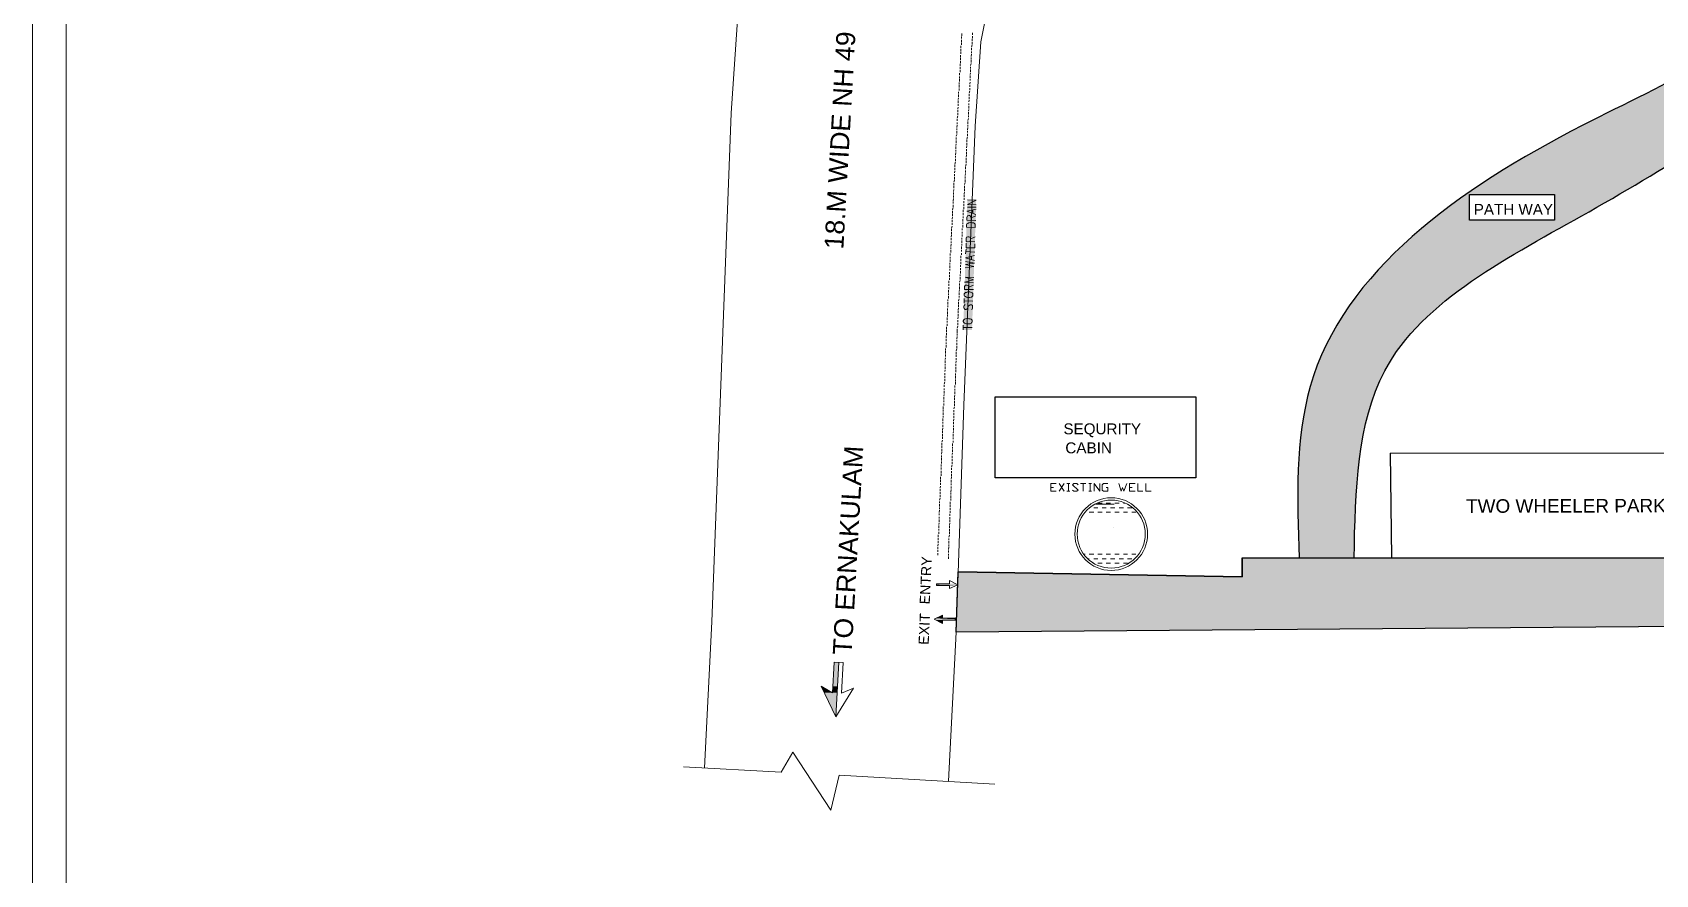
# Model space of a CAD drawing. Header units: inches. Extents: x 1969 to 240164, y 1364 to 46451.
# Drawn here: x 1969 to 13917, y 14820 to 21015 of the extents above; entities that cross this region are included whole.
import ezdxf

# ---------------------------------------------------------------- set-up
doc = ezdxf.new("R2010")
doc.units = ezdxf.units.IN
doc.header["$MEASUREMENT"] = 0
for name, color, linetype in [('PDF_0', 7, 'Continuous'), ('PDF_A-TEXT-NOTE-100', 7, 'Continuous'), ('PDF_BH_MEP(P- Dr txt)', 7, 'Continuous'), ('PDF_BH_Waste', 7, 'Continuous'), ('PDF_BOUNDARY', 7, 'Continuous'), ('PDF_cars', 7, 'Continuous'), ('PDF_ESElevation', 7, 'Continuous'), ('PDF_ESGridAnnotations', 7, 'Continuous'), ('PDF_INTERNAL ROAD', 7, 'Continuous'), ('PDF_Lines', 7, 'Continuous'), ('PDF_TEXT', 7, 'Continuous'), ('PDF_TEXT2', 7, 'Continuous'), ('PDF_TXT', 7, 'Continuous'), ('PDF_Wall', 7, 'Continuous')]:
    doc.layers.add(name, color=color, linetype=linetype)
doc.styles.add('PDF ArialMT', font='arial.ttf')
doc.styles.add('PDF Swiss721BT-LightExtended', font='arial.ttf')

msp = doc.modelspace()

# ---------------------------------------------------------------- hatches: boundary and pattern name
at = {"true_color": 0xfecc66}
h = msp.add_hatch(color=31, dxfattribs=at)
h.dxf.hatch_style = 1
edge = h.paths.add_edge_path()
edge.add_spline(control_points=[(15607.23315609505, 17149.27998805173), (15607.23315726818, 17149.27998805173), (15607.2331584413, 17149.27998805173), (15607.23315961443, 17149.27998805173), (15670.67200531883, 18359.2788842419), (15760.67896068047, 20076.02381280646), (15607.09494184992, 21785.88275534648), (15561.76025590821, 22290.59619333897), (15561.41602280921, 22294.42855849725), (15561.07178971022, 22298.26092365553), (15560.72755661123, 22302.09328881381)], knot_values=[3643.443044784965, 3643.443044784965, 3643.443044784965, 3643.443044784965, 3643.443044792416, 3643.443044792416, 3643.443044792416, 7270.681156037212, 8789.76396440826, 8789.76396440826, 8789.76396440826, 8801.298588987502, 8801.298588987502, 8801.298588987502, 8801.298588987502], weights=[1, 1, 1, 1, 1, 1, 1, 1, 1, 1, 1], degree=3, periodic=0)
edge.add_spline(control_points=[(15560.72755661123, 22302.09328881381), (15558.34552284437, 22328.61259576193), (15555.96348907751, 22355.13190271005), (15553.58145531065, 22381.65120965816)], knot_values=[8801.298588987502, 8801.298588987502, 8801.298588987502, 8801.298588987502, 8881.116204771686, 8881.116204771686, 8881.116204771686, 8881.116204771686], weights=[1, 1, 1, 1], degree=3, periodic=0)
edge.add_line((15553.58145531065, 22381.65120965816), (15063.65208667849, 22381.65120965816))
edge.add_spline(control_points=[(15063.65208667849, 22381.65120965816), (15063.65177518919, 22381.65120965816), (15063.65146369989, 22381.65120965816), (15063.6511522106, 22381.65120965816), (15063.44514610979, 22378.23352256115), (15063.23914000898, 22374.81583546414), (15063.03313390817, 22371.39814836713), (15062.17577331892, 22357.17434522769), (15061.31841272965, 22342.95054208825), (15060.45309577717, 22328.73197149933)], knot_values=[8882.116202864338, 8882.116202864338, 8882.116202864338, 8882.116202864338, 8882.116204771686, 8882.116204771686, 8882.116204771686, 8891.814052992606, 8891.814052992606, 8891.814052992606, 8932.174764800064, 8932.174764800064, 8932.174764800064, 8932.174764800064], weights=[1, 1, 1, 1, 1, 1, 1, 1, 1, 1], degree=3, periodic=0)
edge.add_spline(control_points=[(15060.45309577717, 22328.73197149933), (15040.85557553873, 22006.71271130035), (14968.69182945789, 21033.49150951717), (13033.89648681649, 20266.95053477871), (11232.3211175592, 18985.577092813), (11278.66923736271, 17586.91564072875), (11294.15823488909, 17149.27998805173)], knot_values=[8932.174764800064, 8932.174764800064, 8932.174764800064, 8932.174764800064, 9846.255858681296, 11717.97049239784, 14497.24473650008, 15761.159529869, 15761.159529869, 15761.159529869, 15761.159529869], weights=[1, 1, 1, 1, 1, 1, 1], degree=3, periodic=0)
edge.add_line((11294.15823488909, 17149.27998805173), (11697.57496267595, 17149.27998805173))
edge.add_spline(control_points=[(11697.57496267596, 17149.27998805173), (11697.57521916189, 17149.27998805173), (11697.57547564783, 17149.27998805173), (11697.57573213377, 17149.27998805173), (11708.01976112428, 17644.91606599491), (11732.75267938151, 18818.65147138749), (13524.42518243326, 19702.24345485153), (14588.45966664908, 20402.966545912), (15134.86968799517, 20762.80649924418)], knot_values=[15762.15952796165, 15762.15952796165, 15762.15952796165, 15762.15952796165, 15762.159529869, 15762.159529869, 15762.159529869, 17155.98611853638, 19062.93541948047, 21075.93187343096, 21075.93187343096, 21075.93187343096, 21075.93187343096], weights=[1, 1, 1, 1, 1, 1, 1, 1, 1], degree=3, periodic=0)
edge.add_spline(control_points=[(15134.86968799517, 20762.80649924418), (15382.6726613584, 21033.237367721), (14963.78726671428, 18536.10950525516), (15065.54030479737, 17711.27831791153), (15134.86968799517, 17149.27998805173)], knot_values=[28.19227318071976, 28.19227318071976, 28.19227318071976, 28.19227318072217, 1179.87503268591, 3642.443044792416, 3642.443044792416, 3642.443044792416, 3642.443044792416], weights=[1, 1, 1, 1, 1], degree=3, periodic=0)
edge.add_line((15134.86968799517, 17149.27998805173), (15607.23315609505, 17149.27998805173))
h.paths.add_polyline_path([(13172.38623657334, 19822.26502189948), (13172.38623657334, 19633.17148761824), (12546.94824426365, 19633.17148761824), (12546.94824426365, 19822.26502189948)], flags=16)
h.paths.add_polyline_path([(12558.47240265313, 19773.37211152268), (13223.23049936493, 19773.37211152268), (13223.23049936493, 19653.37279893574), (12558.47240265313, 19653.37279893574)], flags=24)
h = msp.add_hatch(color=31, dxfattribs=at)
h.dxf.hatch_style = 1
h.paths.add_polyline_path([(32163.47593703608, 17210.63678413571), (27387.87197516597, 17186.77580788083), (23287.19277021968, 17186.77580788083), (20307.9794492529, 17796.93505782712), (17485.56682938962, 17796.93505782712), (17485.56682938962, 17149.27998805173), (17471.9319858154, 17149.27998805173), (10872.66769589353, 17149.27998805173), (10872.66769589353, 17009.52284141599), (8783.924993475486, 17045.86376155441), (8769.493074570297, 16603.88624508298), (19442.16688229, 16685.69530652829), (21262.41849944821, 16266.42386662107), (23138.69713331844, 16225.36744137226), (25040.26011093063, 16183.75774820788), (26567.42609460593, 16150.34054944037), (28263.9288608203, 16122.81903984634), (29568.59609539158, 16110.53018049402), (30808.10625478557, 16133.40711980448), (31456.20984481112, 16146.89055094232), (32185.86929578025, 16164.0227340107)])
h.paths.add_polyline_path([(22485.83839705389, 16771.59290261299), (23922.11594678438, 16771.59290261299), (23922.11594678438, 16567.95320339967), (22485.83839705389, 16567.95320339967)], flags=16)
h.paths.add_polyline_path([(22556.19618230093, 16763.85072420703), (23959.09310735298, 16767.2531536103), (23959.45580287312, 16617.70576566059), (22556.55887782107, 16614.30333625732)], flags=24)

# ---------------------------------------------------------------- linework, layer by layer
for p, q in [((11962.43125915178, 17919.64864999508), (11973.6813145117, 17149.27998805173)), ((10872.66769589353, 17149.27998805173), (10872.66769589353, 17009.52284141599)), ((10872.66769589353, 17009.52284141599), (8783.924993475486, 17045.86376155441))]:
    msp.add_line(p, q)
for points in [[(12546.94824426365, 19822.26502189948), (13172.38623657334, 19822.26502189948), (13172.38623657334, 19633.17148761824), (12546.94824426365, 19633.17148761824)], [(9056.341192880413, 18335.42723958252), (10532.50661299448, 18335.42723958252), (10532.50661299448, 17737.88920815685), (9056.341192880413, 17737.88920815685)]]:
    msp.add_lwpolyline(points, close=True)
msp.add_lwpolyline([(32163.47593703608, 17210.63678413571), (32185.86929578025, 16164.0227340107), (31456.20984481106, 16146.89055094232), (30808.1062547855, 16133.40711980448), (29568.59609539158, 16110.53018049402), (28263.92886082033, 16122.81903984634), (26567.42609460595, 16150.34054944037), (25040.26011093063, 16183.75774820788), (23138.69713331844, 16225.36744137226), (21262.41849944821, 16266.42386662107), (19442.16688229, 16685.69530652829), (8769.493074570297, 16603.88624508298), (8783.924993475486, 17045.86376155441), (10872.66769589353, 17009.52284141599), (10872.66769589353, 17149.27998805173), (17471.9319858154, 17149.27998805173), (17471.9319858154, 17796.93505782712), (20307.9794492529, 17796.93505782712), (23287.19277021968, 17186.77580788083), (27387.87197516597, 17186.77580788083), (32163.47593703608, 17210.63678413571), (32185.86929578022, 16164.0227340107)])
msp.add_open_spline([(15116.21468099323, 20741.66897382482), (15122.50917515965, 20748.92777080927), (15385.94009691378, 21052.71573690855), (14963.78726671428, 18536.10950525516), (15065.54030479737, 17711.27831791153), (15134.86968799517, 17149.27998805173), (15292.32417853493, 17149.27998805173), (15449.77866907468, 17149.27998805173), (15607.23315961443, 17149.27998805173), (15670.67200531883, 18359.2788842419), (15760.67896068047, 20076.02381280646), (15607.09494184992, 21785.88275534648), (15561.76025590821, 22290.59619333897), (15559.03398904236, 22320.94786544537), (15556.30772217651, 22351.29953755177), (15553.58145531065, 22381.65120965816), (15390.2713542773, 22381.65120965816), (15226.96125324395, 22381.65120965816), (15063.6511522106, 22381.65120965816), (15063.44514610979, 22378.23352256115), (15063.23914000898, 22374.81583546414), (15063.03313390817, 22371.39814836713), (15042.75844715726, 22035.03657930132), (14982.72394722601, 21039.05085369925), (13033.89648681649, 20266.95053477871), (11232.3211175592, 18985.577092813), (11278.66923736271, 17586.91564072875), (11294.15823488909, 17149.27998805173), (11428.63073397065, 17149.27998805173), (11563.10323305221, 17149.27998805173), (11697.57573213377, 17149.27998805173), (11708.01976112428, 17644.91606599491), (11732.75267938151, 18818.65147138749), (13524.42518243326, 19702.24345485153), (14588.45966664908, 20402.966545912), (15134.86968799517, 20762.80649924418)], degree=3, knots=[0, 0, 0, 0, 28.19227318072217, 1179.87503268591, 3642.443044792416, 3642.443044792416, 3642.443044792416, 3643.443044792416, 3643.443044792416, 3643.443044792416, 7270.681156037212, 8789.76396440826, 8789.76396440826, 8789.76396440826, 8881.116204771686, 8881.116204771686, 8881.116204771686, 8882.116204771686, 8882.116204771686, 8882.116204771686, 8891.814052992606, 8891.814052992606, 8891.814052992606, 9846.255858681296, 11717.97049239784, 14497.24473650008, 15761.159529869, 15761.159529869, 15761.159529869, 15762.159529869, 15762.159529869, 15762.159529869, 17155.98611853638, 19062.93541948047, 21075.93187343096, 21075.93187343096, 21075.93187343096, 21075.93187343096])
at = {"layer": 'PDF_0', "lineweight": 0}
msp.add_lwpolyline([(7869.593398671861, 16382.32003700192), (7859.367265991197, 16157.34511802732), (7774.14949365233, 16205.06707053708), (7883.22824224608, 15980.09215156247), (8012.759256201158, 16191.43222696286), (7924.132772968736, 16153.93640713376), (7937.767616542955, 16378.91132610837)], close=True, dxfattribs=at)
msp.add_lwpolyline([(7883.22824224608, 15980.09215156247), (7903.680507607408, 16382.32003700192)], dxfattribs=at)
at = {"layer": 'PDF_0', "transparency": 33554559}
for points in [[(7869.593398671861, 16382.32003700192), (7893.454374926744, 16205.06707053708), (7859.367265991197, 16205.06707053708)], [(7869.593398671861, 16382.32003700192), (7903.680507607408, 16382.32003700192), (7903.680507607408, 16382.32003700192)], [(7903.680507607408, 16382.32003700192), (7869.593398671861, 16382.32003700192), (7893.454374926744, 16205.06707053708)], [(7774.14949365233, 16205.06707053708), (7859.367265991197, 16157.34511802732), (7798.010469907213, 16157.34511802732)], [(7798.010469907213, 16157.34511802732), (7893.454374926744, 16157.34511802732), (7883.22824224608, 15980.09215156247)], [(7893.454374926744, 16205.06707053708), (7859.367265991197, 16205.06707053708), (7893.454374926744, 16157.34511802732)], [(7859.367265991197, 16205.06707053708), (7893.454374926744, 16157.34511802732), (7859.367265991197, 16157.34511802732)]]:
    msp.add_solid(points, dxfattribs=at)
at = {"layer": 'PDF_A-TEXT-NOTE-100', "lineweight": 0}
for points in [[(9505.774627578108, 17640.1343567236), (9464.870096855451, 17640.1343567236), (9464.870096855451, 17698.08244191403), (9505.774627578108, 17698.08244191403)], [(9526.226892939436, 17640.1343567236), (9563.722712768538, 17698.08244191403)], [(9526.226892939436, 17698.08244191403), (9563.722712768538, 17640.1343567236)], [(9584.174978129866, 17698.08244191403), (9604.627243491193, 17698.08244191403)], [(9594.40111081053, 17698.08244191403), (9594.40111081053, 17640.1343567236)], [(9625.079508852523, 17646.95177851071), (9635.305641533187, 17640.1343567236), (9655.757906894514, 17640.1343567236), (9665.984039575178, 17646.95177851071), (9625.079508852523, 17687.85630923337), (9635.305641533187, 17698.08244191403), (9655.757906894514, 17698.08244191403), (9665.984039575178, 17687.85630923337)], [(9683.027594042951, 17698.08244191403), (9723.932124765608, 17698.08244191403)], [(9703.47985940428, 17698.08244191403), (9703.47985940428, 17640.1343567236)], [(9744.384390126936, 17698.08244191403), (9764.836655488263, 17698.08244191403)], [(9754.6105228076, 17698.08244191403), (9754.6105228076, 17640.1343567236)], [(9785.288920849593, 17640.1343567236), (9785.288920849593, 17698.08244191403), (9826.193451572248, 17640.1343567236), (9826.193451572248, 17698.08244191403)], [(9873.915404082014, 17667.40404387204), (9884.141536762678, 17667.40404387204), (9884.141536762678, 17640.1343567236), (9853.463138720686, 17640.1343567236), (9843.237006040023, 17646.95177851071), (9843.237006040023, 17687.85630923337), (9853.463138720686, 17698.08244191403), (9884.141536762678, 17698.08244191403)], [(9965.95059820799, 17698.08244191403), (9982.994152675763, 17640.1343567236), (9993.220285356429, 17667.40404387204), (10003.44641803709, 17640.1343567236), (10023.89868339842, 17698.08244191403)], [(10085.2554794824, 17640.1343567236), (10044.35094875975, 17640.1343567236), (10044.35094875975, 17698.08244191403), (10085.2554794824, 17698.08244191403)], [(10105.70774484373, 17698.08244191403), (10105.70774484373, 17640.1343567236), (10143.20356467283, 17640.1343567236)], [(10163.65583003416, 17698.08244191403), (10163.65583003416, 17640.1343567236), (10204.56036075682, 17640.1343567236)], [(9464.870096855451, 17667.40404387204), (9485.32236221678, 17667.40404387204)], [(9584.174978129866, 17640.1343567236), (9604.627243491193, 17640.1343567236)], [(9744.384390126936, 17640.1343567236), (9764.836655488263, 17640.1343567236)], [(10044.35094875975, 17667.40404387204), (10064.80321412108, 17667.40404387204)]]:
    msp.add_lwpolyline(points, dxfattribs=at)
at = {"layer": 'PDF_BH_MEP(P- Dr txt)', "lineweight": 0}
for points in [[(8912.658932099594, 19675.13476017575), (8847.893425122054, 19698.99573643063), (8916.067642993148, 19716.0392908984)], [(8916.067642993148, 19746.7176889404), (8851.302136015609, 19750.12639983395), (8916.067642993148, 19780.80479787594), (8851.302136015609, 19784.2135087695)], [(8851.302136015609, 19729.67413447262), (8916.067642993148, 19729.67413447262)], [(8912.658932099594, 19630.82151855954), (8847.893425122054, 19634.23022945309), (8847.893425122054, 19654.68249481442), (8851.302136015609, 19664.90862749508), (8854.710846909164, 19664.90862749508), (8861.528268696273, 19668.31733838864), (8868.345690483382, 19668.31733838864), (8871.754401376937, 19664.90862749508), (8875.163112270493, 19661.49991660153), (8878.571823164048, 19654.68249481442), (8878.571823164048, 19634.23022945309)], [(8878.571823164048, 19651.27378392086), (8912.658932099594, 19664.90862749508)], [(8892.206666738266, 19685.36089285641), (8892.206666738266, 19709.22186911129)], [(8905.841510312484, 19474.02081745602), (8841.076003334945, 19477.42952834957), (8841.076003334945, 19501.29050460446), (8844.4847142285, 19508.10792639157), (8847.893425122054, 19508.10792639157), (8854.710846909164, 19511.51663728512), (8861.528268696273, 19511.51663728512), (8868.345690483382, 19508.10792639157), (8871.754401376937, 19508.10792639157), (8875.163112270493, 19497.8817937109), (8871.754401376937, 19477.42952834957)], [(8871.754401376937, 19494.47308281735), (8909.250221206039, 19511.51663728512)], [(8837.66729244139, 19385.3943342236), (8841.076003334945, 19419.48144315914)], [(8837.66729244139, 19402.43788869137), (8905.841510312484, 19399.02917779782)], [(8902.43279941893, 19337.67238171383), (8837.66729244139, 19358.12464707516), (8902.43279941893, 19375.16820154294)], [(8905.841510312484, 19460.3859738818), (8905.841510312484, 19429.70757583981), (8841.076003334945, 19429.70757583981), (8841.076003334945, 19463.79468477536)], [(8871.754401376937, 19429.70757583981), (8871.754401376937, 19450.15984120114)], [(8881.980534057602, 19344.48980350094), (8881.980534057602, 19368.35077975583)], [(8834.258581547836, 19283.13300741696), (8899.024088525375, 19293.35914009762), (8837.66729244139, 19306.99398367184), (8902.43279941893, 19317.22011635251), (8837.66729244139, 19330.85495992672)], [(8895.61537763182, 19174.05425882321), (8830.849870654281, 19177.46296971676), (8895.61537763182, 19194.50652418454), (8834.258581547836, 19214.95878954586), (8899.024088525375, 19211.55007865231)], [(8895.61537763182, 19122.92359541989), (8830.849870654281, 19122.92359541989), (8830.849870654281, 19146.78457167477), (8834.258581547836, 19153.60199346188), (8837.66729244139, 19157.01070435543), (8844.4847142285, 19157.01070435543), (8847.893425122054, 19157.01070435543), (8854.710846909164, 19153.60199346188), (8858.119557802718, 19153.60199346188), (8861.528268696273, 19146.78457167477), (8861.528268696273, 19122.92359541989)], [(8861.528268696273, 19139.96714988766), (8895.61537763182, 19157.01070435543)], [(8834.258581547836, 19013.84484682614), (8827.441159760727, 19007.02742503903), (8824.032448867172, 19000.21000325192), (8824.032448867172, 18989.98387057126), (8827.441159760727, 18983.16644878414), (8834.258581547836, 18976.34902699704), (8841.076003334945, 18976.34902699704), (8847.893425122054, 18979.75773789059), (8851.302136015609, 18983.16644878414), (8851.302136015609, 18986.5751596777), (8858.119557802718, 19000.21000325192), (8861.528268696273, 19007.02742503903), (8864.936979589827, 19007.02742503903), (8871.754401376937, 19010.43613593258), (8881.980534057602, 19010.43613593258), (8888.797955844711, 19007.02742503903), (8888.797955844711, 18996.80129235837), (8888.797955844711, 18986.5751596777), (8885.389244951157, 18979.75773789059), (8881.980534057602, 18976.34902699704)], [(8827.441159760727, 19024.0709795068), (8827.441159760727, 19058.15808844235)], [(8827.441159760727, 19041.11453397457), (8892.206666738266, 19037.70582308102)], [(8820.623737973618, 18826.36574768063), (8820.623737973618, 18860.45285661618)], [(8820.623737973618, 18843.4093021484), (8885.389244951157, 18843.4093021484)]]:
    msp.add_lwpolyline(points, dxfattribs=at)
for points in [[(8909.250221206039, 19579.69085515622), (8844.4847142285, 19583.09956604977), (8844.4847142285, 19600.14312051754), (8847.893425122054, 19606.96054230465), (8854.710846909164, 19610.36925319821), (8861.528268696273, 19613.77796409176), (8871.754401376937, 19617.18667498532), (8885.389244951157, 19613.77796409176), (8895.61537763182, 19613.77796409176), (8902.43279941893, 19610.36925319821), (8909.250221206039, 19603.5518314111), (8909.250221206039, 19596.73440962399)], [(8827.441159760727, 19082.01906469723), (8830.849870654281, 19075.20164291012), (8837.66729244139, 19071.79293201657), (8844.4847142285, 19068.38422112301), (8851.302136015609, 19064.97551022946), (8868.345690483382, 19064.97551022946), (8878.571823164048, 19068.38422112301), (8881.980534057602, 19068.38422112301), (8888.797955844711, 19075.20164291012), (8892.206666738266, 19078.61035380368), (8892.206666738266, 19088.83648648434), (8892.206666738266, 19095.65390827145), (8885.389244951157, 19099.062619165), (8878.571823164048, 19102.47133005856), (8868.345690483382, 19105.88004095211), (8854.710846909164, 19105.88004095211), (8844.4847142285, 19102.47133005856), (8837.66729244139, 19102.47133005856), (8830.849870654281, 19095.65390827145), (8827.441159760727, 19092.2451973779)], [(8820.623737973618, 18887.72254376462), (8824.032448867172, 18880.90512197751), (8830.849870654281, 18877.49641108395), (8837.66729244139, 18874.0877001904), (8844.4847142285, 18870.67898929684), (8861.528268696273, 18870.67898929684), (8871.754401376937, 18870.67898929684), (8878.571823164048, 18874.0877001904), (8881.980534057602, 18880.90512197751), (8885.389244951157, 18884.31383287106), (8885.389244951157, 18894.53996555172), (8885.389244951157, 18897.94867644528), (8878.571823164048, 18904.76609823239), (8871.754401376937, 18908.17480912594), (8861.528268696273, 18908.17480912594), (8847.893425122054, 18911.5835200195), (8837.66729244139, 18908.17480912594), (8830.849870654281, 18904.76609823239), (8824.032448867172, 18901.35738733883), (8820.623737973618, 18894.53996555172)]]:
    msp.add_lwpolyline(points, close=True, dxfattribs=at)
at = {"layer": 'PDF_BH_MEP(P- Dr txt)', "color": 7, "true_color": 0xffffff, "transparency": 33554559}
for points in [[(8820.623737973618, 18826.36574768063), (8885.389244951157, 18826.36574768063), (8851.302136015609, 19784.2135087695)], [(8885.389244951157, 18826.36574768063), (8851.302136015609, 19784.2135087695), (8916.067642993148, 19780.80479787594)]]:
    msp.add_solid(points, dxfattribs=at)
at = {"layer": 'PDF_BH_Waste', "lineweight": 0}
for points in [[(1969.114841928707, 1363.539839999998), (65735.86952765613, 1363.539839999998), (65735.86952765613, 46450.55882904777), (1969.114841928707, 46450.55882904777)], [(2217.950737158199, 1612.375735229489), (65487.03363242664, 1612.375735229489), (65487.03363242664, 46201.72293381828), (2217.950737158199, 46201.72293381828)]]:
    msp.add_lwpolyline(points, close=True, dxfattribs=at)
at = {"layer": 'PDF_BOUNDARY', "lineweight": 0}
msp.add_lwpolyline([(58141.2616568163, 26778.8882623437), (58328.74075596181, 27784.45797594233), (58141.2616568163, 26778.8882623437), (58090.13099341298, 25981.24991325191), (58011.73064286122, 25275.64675828609), (57834.47767639638, 22742.97456437496), (57974.23482303212, 20404.59889139645), (57261.81424627919, 20080.77135650875), (57002.75221836904, 19985.32745148922), (52510.07126066396, 18165.07583433102), (43231.56020840813, 21560.15188431149), (38697.9747199804, 25657.42237836421), (38176.44195326653, 20186.44139420895), (37740.12695889153, 15608.54266416501), (29064.95773479487, 15346.0719253613), (24016.65690144039, 15192.67993515134), (18995.62575523434, 15117.68829549314), (19442.16688229, 16685.69530652829), (8769.493074570297, 16603.88624508298), (8824.032448867172, 18274.15458292477), (8909.250221206039, 20326.19854084469), (8950.154751928696, 20946.58392347164), (9079.685765883773, 21601.05641503414), (9083.094476777327, 21624.91739128903)], dxfattribs=at)
at = {"layer": 'PDF_cars', "lineweight": 0}
for points in [[(11962.43125915178, 17919.64864999508), (14929.55714093917, 17919.64864999508)], [(10872.66769589353, 17149.27998805173), (11421.47014975584, 17149.27998805173), (11973.6813145117, 17149.27998805173), (12522.483768374, 17149.27998805173), (13071.28622223631, 17149.27998805173), (13623.49738699216, 17149.27998805173), (14172.29984085447, 17149.27998805173), (14721.10229471677, 17149.27998805173), (15273.31345947263, 17149.27998805173), (15822.11591333493, 17149.27998805173), (16370.91836719724, 17149.27998805173), (16923.1295319531, 17149.27998805173), (17471.9319858154, 17149.27998805173), (17471.9319858154, 17418.56814864255)]]:
    msp.add_lwpolyline(points, dxfattribs=at)
at = {"layer": 'PDF_ESElevation', "lineweight": 0}
msp.add_lwpolyline([(17485.56682938962, 17149.27998805173), (10872.66769589353, 17149.27998805173)], dxfattribs=at)
at = {"layer": 'PDF_ESGridAnnotations', "lineweight": 0}
msp.add_lwpolyline([(9795.515053530256, 17544.69045170407), (9931.863489272444, 17544.69045170407)], dxfattribs=at)
at = {"layer": 'PDF_INTERNAL ROAD', "lineweight": 0}
for points in [[(6915.154348476551, 15605.13395327146), (6969.693722773425, 16678.87788474118), (7112.859580302722, 20421.64244586422), (7163.990243706042, 21178.37626423336), (7685.523010419908, 23861.0317374609), (6039.115648832997, 24760.93141335933)], [(8769.493074570297, 16603.88624508298), (8711.544989379867, 15506.28133735837)], [(6761.762358266589, 15611.95137505857), (7481.000356806628, 15574.45555522946), (7566.218129145494, 15721.03012365232), (7845.732422416979, 15294.94126195798), (7907.089218500962, 15550.59457897458), (9052.416078735336, 15485.82907199704)]]:
    msp.add_lwpolyline(points, dxfattribs=at)
at = {"layer": 'PDF_Lines', "lineweight": 0}
for points in [[(9747.79310102049, 17486.74236651364), (9781.880209956038, 17486.74236651364)], [(9781.880209956038, 17517.42076455563), (9812.55860799803, 17517.42076455563)], [(9812.55860799803, 17551.50787349118), (9843.237006040023, 17551.50787349118)], [(9812.55860799803, 17486.74236651364), (9843.237006040023, 17486.74236651364)], [(9843.237006040023, 17517.42076455563), (9873.915404082014, 17517.42076455563)], [(9873.915404082014, 17551.50787349118), (9904.593802124005, 17551.50787349118)], [(9873.915404082014, 17486.74236651364), (9904.593802124005, 17486.74236651364)], [(9904.593802124005, 17517.42076455563), (9935.272200165999, 17517.42076455563)], [(9935.272200165999, 17551.50787349118), (9969.359309101545, 17551.50787349118)], [(9935.272200165999, 17486.74236651364), (9969.359309101545, 17486.74236651364)], [(9969.359309101545, 17517.42076455563), (10000.03770714354, 17517.42076455563)], [(10000.03770714354, 17551.50787349118), (10013.67255071776, 17551.50787349118)], [(10000.03770714354, 17486.74236651364), (10030.71610518553, 17486.74236651364)], [(10030.71610518553, 17517.42076455563), (10061.39450322752, 17517.42076455563)], [(10061.39450322752, 17486.74236651364), (10092.07290126951, 17486.74236651364)], [(9706.888570297835, 17176.54967520016), (9717.114702978499, 17176.54967520016)], [(9737.566968339826, 17142.46256626462), (9747.79310102049, 17142.46256626462)], [(9747.79310102049, 17176.54967520016), (9781.880209956038, 17176.54967520016)], [(9775.062788168929, 17111.78416822263), (9781.880209956038, 17111.78416822263)], [(9781.880209956038, 17142.46256626462), (9812.55860799803, 17142.46256626462)], [(9812.55860799803, 17176.54967520016), (9843.237006040023, 17176.54967520016)], [(9812.55860799803, 17111.78416822263), (9843.237006040023, 17111.78416822263)], [(9843.237006040023, 17142.46256626462), (9873.915404082014, 17142.46256626462)], [(9873.915404082014, 17176.54967520016), (9904.593802124005, 17176.54967520016)], [(9873.915404082014, 17111.78416822263), (9904.593802124005, 17111.78416822263)], [(9904.593802124005, 17142.46256626462), (9935.272200165999, 17142.46256626462)], [(9935.272200165999, 17176.54967520016), (9969.359309101545, 17176.54967520016)], [(9935.272200165999, 17111.78416822263), (9969.359309101545, 17111.78416822263)], [(9969.359309101545, 17142.46256626462), (10000.03770714354, 17142.46256626462)], [(10000.03770714354, 17176.54967520016), (10030.71610518553, 17176.54967520016)], [(10000.03770714354, 17111.78416822263), (10030.71610518553, 17111.78416822263)], [(10030.71610518553, 17142.46256626462), (10061.39450322752, 17142.46256626462)], [(10061.39450322752, 17176.54967520016), (10092.07290126951, 17176.54967520016)]]:
    msp.add_lwpolyline(points, dxfattribs=at)
for centre, radius in [((9909.706943260857, 17324.8286738662), 267.5837303475341), ((9909.706721770024, 17324.82845237552), 250.5403973706263)]:
    msp.add_circle(centre, radius, dxfattribs=at)
at = {"layer": 'PDF_TEXT2', "lineweight": 0}
for points in [[(8803.580183505845, 20902.27068185543), (8803.580183505845, 20915.90552542965)], [(8806.9888943994, 20970.44489972652), (8806.9888943994, 20984.07974330074)], [(8806.9888943994, 20946.58392347164), (8806.9888943994, 20960.21876704586)], [(8806.9888943994, 20922.72294721676), (8806.9888943994, 20939.76650168453)], [(8810.397605292954, 20990.89716508785), (8810.397605292954, 21007.94071955563)], [(8881.980534057602, 20905.67939274899), (8885.389244951157, 20922.72294721676)], [(8885.389244951157, 20949.9926343652), (8885.389244951157, 20967.03618883297)], [(8885.389244951157, 20929.54036900387), (8885.389244951157, 20943.17521257809)], [(8888.797955844711, 20997.71458687496), (8888.797955844711, 21011.34943044918)], [(8888.797955844711, 20973.85361062008), (8888.797955844711, 20987.4884541943)], [(8800.17147261229, 20834.09646398434), (8800.17147261229, 20847.73130755856)], [(8800.17147261229, 20810.23548772946), (8800.17147261229, 20827.27904219723)], [(8800.17147261229, 20789.78322236813), (8800.17147261229, 20803.41806594235)], [(8803.580183505845, 20878.40970560055), (8803.580183505845, 20895.45326006832)], [(8803.580183505845, 20857.95744023922), (8803.580183505845, 20871.59228381344)], [(8878.571823164048, 20837.50517487789), (8881.980534057602, 20854.54872934567)], [(8878.571823164048, 20817.05290951657), (8878.571823164048, 20830.68775309078)], [(8878.571823164048, 20793.19193326168), (8878.571823164048, 20810.23548772946)], [(8881.980534057602, 20885.22712738766), (8881.980534057602, 20898.86197096188)], [(8881.980534057602, 20861.36615113278), (8881.980534057602, 20875.000994707)], [(8793.354050825179, 20701.15673913571), (8793.354050825179, 20714.79158270992)], [(8793.354050825179, 20677.29576288082), (8793.354050825179, 20690.93060645504)], [(8793.354050825179, 20653.43478662594), (8793.354050825179, 20670.47834109371)], [(8796.762761718734, 20765.92224611324), (8796.762761718734, 20782.96580058102)], [(8796.762761718734, 20745.46998075192), (8796.762761718734, 20759.10482432614)], [(8796.762761718734, 20721.60900449703), (8796.762761718734, 20738.65255896481)], [(8871.754401376937, 20704.56545002926), (8875.163112270493, 20718.20029360348)], [(8871.754401376937, 20680.70447377438), (8871.754401376937, 20697.74802824215)], [(8871.754401376937, 20660.25220841305), (8871.754401376937, 20673.88705198727)], [(8875.163112270493, 20772.73966790035), (8878.571823164048, 20786.37451147457)], [(8875.163112270493, 20748.87869164547), (8875.163112270493, 20762.51353521969)], [(8875.163112270493, 20725.01771539059), (8875.163112270493, 20742.06126985836)], [(8786.53662903807, 20564.80830339352), (8786.53662903807, 20578.44314696774)], [(8786.53662903807, 20540.94732713863), (8786.53662903807, 20557.99088160641)], [(8789.945339931624, 20632.98252126461), (8789.945339931624, 20646.61736483883)], [(8789.945339931624, 20609.12154500973), (8789.945339931624, 20626.1650994775)], [(8789.945339931624, 20588.6692796484), (8789.945339931624, 20602.30412322262)], [(8864.936979589827, 20568.21701428707), (8868.345690483382, 20585.26056875485)], [(8864.936979589827, 20547.76474892574), (8864.936979589827, 20561.39959249997)], [(8868.345690483382, 20636.39123215817), (8871.754401376937, 20650.02607573238)], [(8868.345690483382, 20615.93896679684), (8868.345690483382, 20629.57381037106)], [(8868.345690483382, 20592.07799054195), (8868.345690483382, 20605.71283411617)], [(8779.71920725096, 20452.32084390621), (8783.127918144515, 20465.95568748043)], [(8779.71920725096, 20428.45986765133), (8779.71920725096, 20445.50342211911)], [(8783.127918144515, 20520.49506177731), (8786.53662903807, 20534.12990535152)], [(8783.127918144515, 20496.63408552243), (8783.127918144515, 20513.6776399902)], [(8783.127918144515, 20476.18182016109), (8783.127918144515, 20489.81666373532)], [(8858.119557802718, 20435.27728943844), (8861.528268696273, 20448.91213301266)], [(8861.528268696273, 20503.45150730954), (8864.936979589827, 20517.08635088375)], [(8861.528268696273, 20479.59053105465), (8861.528268696273, 20493.22537462887)], [(8861.528268696273, 20455.72955479977), (8861.528268696273, 20472.77310926754)], [(8864.936979589827, 20523.90377267086), (8864.936979589827, 20540.94732713863)], [(8772.901785463851, 20315.97240816403), (8776.310496357406, 20333.0159626318)], [(8776.310496357406, 20384.14662603512), (8779.71920725096, 20401.19018050289)], [(8776.310496357406, 20363.69436067379), (8776.310496357406, 20377.32920424801)], [(8776.310496357406, 20339.83338441891), (8776.310496357406, 20353.46822799313)], [(8779.71920725096, 20408.00760229), (8779.71920725096, 20421.64244586422)], [(8851.302136015609, 20298.92885369625), (8854.710846909164, 20315.97240816403)], [(8854.710846909164, 20367.10307156735), (8858.119557802718, 20380.73791514157)], [(8854.710846909164, 20343.24209531246), (8854.710846909164, 20360.28564978024)], [(8854.710846909164, 20322.78982995114), (8854.710846909164, 20336.42467352535)], [(8858.119557802718, 20411.41631318356), (8858.119557802718, 20428.45986765133)], [(8858.119557802718, 20390.96404782223), (8858.119557802718, 20404.59889139645)], [(8766.084363676742, 20183.0326833154), (8769.493074570297, 20196.66752688961)], [(8769.493074570297, 20251.20690118649), (8772.901785463851, 20264.84174476071)], [(8769.493074570297, 20227.3459249316), (8769.493074570297, 20240.98076850582)], [(8769.493074570297, 20203.48494867672), (8769.493074570297, 20220.52850314449)], [(8772.901785463851, 20295.5201428027), (8772.901785463851, 20309.15498637692)], [(8772.901785463851, 20271.65916654782), (8772.901785463851, 20288.70272101559)], [(8847.893425122054, 20230.75463582516), (8851.302136015609, 20247.79819029293)], [(8847.893425122054, 20210.30237046383), (8847.893425122054, 20223.93721403805)], [(8847.893425122054, 20186.44139420895), (8847.893425122054, 20203.48494867672)], [(8851.302136015609, 20278.47658833492), (8851.302136015609, 20292.11143190914)], [(8851.302136015609, 20254.61561208004), (8851.302136015609, 20268.25045565426)], [(8762.675652783188, 20114.8584654443), (8766.084363676742, 20131.90201991208)], [(8762.675652783188, 20094.40620008297), (8762.675652783188, 20108.04104365719)], [(8762.675652783188, 20070.54522382809), (8762.675652783188, 20084.18006740231)], [(8766.084363676742, 20159.17170706051), (8766.084363676742, 20176.21526152828)], [(8766.084363676742, 20138.71944169918), (8766.084363676742, 20152.3542852734)], [(8841.076003334945, 20097.81491097653), (8844.4847142285, 20111.44975455075)], [(8841.076003334945, 20073.95393472165), (8841.076003334945, 20090.99748918942)], [(8844.4847142285, 20165.98912884762), (8847.893425122054, 20179.62397242184)], [(8844.4847142285, 20142.12815259274), (8844.4847142285, 20155.76299616696)], [(8844.4847142285, 20118.26717633786), (8844.4847142285, 20135.31073080563)], [(8755.858230996078, 19981.91874059567), (8759.266941889633, 19995.55358416989)], [(8755.858230996078, 19958.05776434079), (8755.858230996078, 19971.692607915)], [(8759.266941889633, 20046.68424757321), (8762.675652783188, 20063.72780204098)], [(8759.266941889633, 20026.23198221188), (8759.266941889633, 20039.8668257861)], [(8759.266941889633, 20002.371005957), (8759.266941889633, 20019.41456042477)], [(8834.258581547836, 19961.46647523434), (8837.66729244139, 19978.51002970211)], [(8834.258581547836, 19941.01420987301), (8834.258581547836, 19954.64905344723)], [(8837.66729244139, 20029.64069310543), (8841.076003334945, 20046.68424757321)], [(8837.66729244139, 20009.18842774411), (8837.66729244139, 20022.82327131832)], [(8837.66729244139, 19985.32745148922), (8837.66729244139, 19998.96229506344)], [(8841.076003334945, 20053.50166936032), (8841.076003334945, 20067.13651293454)], [(8749.04080920897, 19845.57030485348), (8752.449520102524, 19859.2051484277)], [(8749.04080920897, 19821.7093285986), (8749.04080920897, 19838.75288306637)], [(8752.449520102524, 19913.74452272457), (8755.858230996078, 19927.37936629879)], [(8752.449520102524, 19889.88354646969), (8752.449520102524, 19906.92710093746)], [(8752.449520102524, 19869.43128110836), (8752.449520102524, 19883.06612468258)], [(8755.858230996078, 19934.1967880859), (8755.858230996078, 19951.24034255368)], [(8827.441159760727, 19828.52675038571), (8830.849870654281, 19842.16159395993)], [(8830.849870654281, 19896.7009682568), (8834.258581547836, 19910.33581183102)], [(8830.849870654281, 19872.83999200192), (8830.849870654281, 19886.47483557614)], [(8830.849870654281, 19848.97901574703), (8830.849870654281, 19866.02257021481)], [(8834.258581547836, 19917.15323361813), (8834.258581547836, 19934.1967880859)], [(8742.22338742186, 19709.22186911129), (8745.632098315415, 19726.26542357907)], [(8745.632098315415, 19777.39608698239), (8749.04080920897, 19794.43964145016)], [(8745.632098315415, 19756.94382162106), (8745.632098315415, 19770.57866519528)], [(8745.632098315415, 19733.08284536618), (8745.632098315415, 19746.7176889404)], [(8749.04080920897, 19801.25706323727), (8749.04080920897, 19814.89190681149)], [(8824.032448867172, 19760.35253251461), (8824.032448867172, 19773.98737608883)], [(8824.032448867172, 19736.49155625973), (8824.032448867172, 19753.53511072751)], [(8824.032448867172, 19716.0392908984), (8824.032448867172, 19729.67413447262)], [(8827.441159760727, 19804.66577413082), (8827.441159760727, 19821.7093285986)], [(8827.441159760727, 19784.2135087695), (8827.441159760727, 19797.84835234371)], [(8738.814676528305, 19644.45636213375), (8742.22338742186, 19658.09120570797)], [(8738.814676528305, 19620.59538587887), (8738.814676528305, 19637.63894034665)], [(8738.814676528305, 19600.14312051754), (8738.814676528305, 19613.77796409176)], [(8742.22338742186, 19688.76960374997), (8742.22338742186, 19702.40444732418)], [(8742.22338742186, 19664.90862749508), (8742.22338742186, 19681.95218196286)], [(8817.215027080063, 19624.00409677243), (8817.215027080063, 19641.0476512402)], [(8817.215027080063, 19603.5518314111), (8817.215027080063, 19617.18667498532)], [(8817.215027080063, 19579.69085515622), (8817.215027080063, 19596.73440962399)], [(8820.623737973618, 19692.17831464352), (8820.623737973618, 19709.22186911129)], [(8820.623737973618, 19671.72604928219), (8820.623737973618, 19685.36089285641)], [(8820.623737973618, 19647.86507302731), (8820.623737973618, 19661.49991660153)], [(8731.997254741196, 19508.10792639157), (8735.40596563475, 19525.15148085934)], [(8731.997254741196, 19487.65566103024), (8731.997254741196, 19501.29050460446)], [(8731.997254741196, 19463.79468477536), (8731.997254741196, 19477.42952834957)], [(8735.40596563475, 19576.28214426266), (8738.814676528305, 19589.91698783688)], [(8735.40596563475, 19552.42116800778), (8735.40596563475, 19569.46472247555)], [(8735.40596563475, 19531.96890264645), (8735.40596563475, 19545.60374622067)], [(8810.397605292954, 19491.06437192379), (8810.397605292954, 19504.69921549801)], [(8810.397605292954, 19467.20339566891), (8810.397605292954, 19484.24695013668)], [(8813.806316186508, 19559.23858979489), (8813.806316186508, 19572.87343336911)], [(8813.806316186508, 19535.37761354), (8813.806316186508, 19549.01245711422)], [(8813.806316186508, 19514.92534817868), (8813.806316186508, 19528.56019175289)], [(8725.179832954087, 19375.16820154294), (8725.179832954087, 19388.80304511715)], [(8725.179832954087, 19351.30722528805), (8725.179832954087, 19364.94206886227)], [(8728.588543847642, 19439.93370852048), (8731.997254741196, 19456.97726298825)], [(8728.588543847642, 19419.48144315914), (8728.588543847642, 19433.11628673337)], [(8728.588543847642, 19395.62046690426), (8728.588543847642, 19412.66402137203)], [(8803.580183505845, 19354.7159361816), (8803.580183505845, 19371.75949064938)], [(8806.9888943994, 19422.8901540527), (8806.9888943994, 19439.93370852048)], [(8806.9888943994, 19402.43788869137), (8806.9888943994, 19416.07273226559)], [(8806.9888943994, 19378.57691243649), (8806.9888943994, 19392.21175601071)], [(8810.397605292954, 19446.75113030758), (8810.397605292954, 19460.3859738818)], [(8718.362411166976, 19238.81976580075), (8718.362411166976, 19252.45460937497)], [(8721.77112206053, 19306.99398367184), (8721.77112206053, 19320.62882724606)], [(8721.77112206053, 19283.13300741696), (8721.77112206053, 19300.17656188473)], [(8721.77112206053, 19262.68074205563), (8721.77112206053, 19276.31558562985)], [(8725.179832954087, 19327.44624903317), (8725.179832954087, 19344.48980350094)], [(8800.17147261229, 19289.95042920407), (8800.17147261229, 19303.58527277829)], [(8800.17147261229, 19266.08945294919), (8800.17147261229, 19279.7242965234)], [(8800.17147261229, 19242.2284766943), (8800.17147261229, 19259.27203116208)], [(8803.580183505845, 19334.26367082028), (8803.580183505845, 19347.8985143945)], [(8803.580183505845, 19310.4026945654), (8803.580183505845, 19327.44624903317)], [(8711.544989379867, 19102.47133005856), (8711.544989379867, 19119.51488452633)], [(8714.953700273421, 19170.64554792965), (8714.953700273421, 19187.68910239743)], [(8714.953700273421, 19150.19328256833), (8714.953700273421, 19163.82812614254)], [(8714.953700273421, 19126.33230631344), (8714.953700273421, 19139.96714988766)], [(8718.362411166976, 19214.95878954586), (8718.362411166976, 19232.00234401364)], [(8718.362411166976, 19194.50652418454), (8718.362411166976, 19208.14136775876)], [(8789.945339931624, 19109.28875184567), (8793.354050825179, 19122.92359541989)], [(8793.354050825179, 19177.46296971676), (8796.762761718734, 19191.09781329098)], [(8793.354050825179, 19153.60199346188), (8793.354050825179, 19167.2368370361)], [(8793.354050825179, 19129.741017207), (8793.354050825179, 19146.78457167477)], [(8796.762761718734, 19221.77621133297), (8796.762761718734, 19235.41105490719)], [(8796.762761718734, 19197.91523507809), (8796.762761718734, 19214.95878954586)], [(8708.136278486312, 19037.70582308102), (8708.136278486312, 19051.34066665524)], [(8708.136278486312, 19013.84484682614), (8708.136278486312, 19030.88840129391)], [(8708.136278486312, 18993.39258146481), (8708.136278486312, 19007.02742503903)], [(8711.544989379867, 19082.01906469723), (8711.544989379867, 19095.65390827145)], [(8711.544989379867, 19058.15808844235), (8711.544989379867, 19075.20164291012)], [(8786.53662903807, 19041.11453397457), (8789.945339931624, 19054.74937754879)], [(8786.53662903807, 19017.25355771969), (8786.53662903807, 19034.29711218747)], [(8786.53662903807, 18996.80129235837), (8786.53662903807, 19010.43613593258)], [(8789.945339931624, 19085.42777559079), (8789.945339931624, 19102.47133005856)], [(8789.945339931624, 19064.97551022946), (8789.945339931624, 19078.61035380368)], [(8701.318856699203, 18901.35738733883), (8701.318856699203, 18918.40094180661)], [(8701.318856699203, 18880.90512197751), (8701.318856699203, 18894.53996555172)], [(8704.727567592758, 18969.53160520993), (8704.727567592758, 18983.16644878414)], [(8704.727567592758, 18945.67062895505), (8704.727567592758, 18962.71418342282)], [(8704.727567592758, 18925.21836359372), (8704.727567592758, 18938.85320716794)], [(8779.71920725096, 18908.17480912594), (8783.127918144515, 18921.80965270016)], [(8779.71920725096, 18884.31383287106), (8779.71920725096, 18897.94867644528)], [(8779.71920725096, 18860.45285661618), (8779.71920725096, 18877.49641108395)], [(8783.127918144515, 18972.94031610348), (8786.53662903807, 18989.98387057126)], [(8783.127918144515, 18952.48805074215), (8783.127918144515, 18966.12289431637)], [(8783.127918144515, 18928.62707448727), (8783.127918144515, 18945.67062895505)], [(8694.501434912094, 18765.00895159665), (8694.501434912094, 18782.05250606442)], [(8694.501434912094, 18744.55668623532), (8694.501434912094, 18758.19152980954)], [(8697.910145805648, 18833.18316946774), (8697.910145805648, 18850.22672393551)], [(8697.910145805648, 18809.32219321286), (8697.910145805648, 18819.54832589352), (8697.910145805648, 18826.36574768063)], [(8697.910145805648, 18788.86992785153), (8697.910145805648, 18802.50477142575)], [(8701.318856699203, 18857.04414572262), (8701.318856699203, 18870.67898929684)], [(8772.901785463851, 18761.60024070309), (8776.310496357406, 18778.64379517086)], [(8776.310496357406, 18840.00059125485), (8779.71920725096, 18853.63543482907)], [(8776.310496357406, 18805.9134823193), (8776.310496357406, 18816.13961499997), (8776.310496357406, 18833.18316946774)], [(8776.310496357406, 18785.46121695797), (8776.310496357406, 18799.09606053219)], [(8691.09272401854, 18676.38246836422), (8691.09272401854, 18690.01731193845)], [(8691.09272401854, 18652.52149210934), (8691.09272401854, 18669.56504657711)], [(8691.09272401854, 18632.06922674802), (8691.09272401854, 18645.70407032223)], [(8694.501434912094, 18720.69570998043), (8694.501434912094, 18734.33055355465)], [(8694.501434912094, 18696.83473372555), (8694.501434912094, 18713.87828819333)], [(8769.493074570297, 18672.97375747067), (8772.901785463851, 18686.60860104489)], [(8769.493074570297, 18649.11278121579), (8769.493074570297, 18666.15633568356)], [(8769.493074570297, 18628.66051585446), (8769.493074570297, 18642.29535942868)], [(8772.901785463851, 18741.14797534176), (8772.901785463851, 18754.78281891598)], [(8772.901785463851, 18717.28699908688), (8772.901785463851, 18730.9218426611)], [(8772.901785463851, 18693.426022832), (8772.901785463851, 18710.46957729977)], [(8684.27530223143, 18519.58176726071), (8687.684013124985, 18533.21661083493)], [(8687.684013124985, 18608.20825049313), (8691.09272401854, 18621.84309406735)], [(8687.684013124985, 18584.34727423825), (8687.684013124985, 18601.39082870602)], [(8687.684013124985, 18563.89500887692), (8687.684013124985, 18577.52985245114)], [(8687.684013124985, 18540.03403262204), (8687.684013124985, 18557.07758708981)], [(8766.084363676742, 18580.93856334469), (8769.493074570297, 18597.98211781247)], [(8766.084363676742, 18560.48629798337), (8766.084363676742, 18574.12114155759)], [(8766.084363676742, 18536.62532172848), (8766.084363676742, 18553.66887619626)], [(8766.084363676742, 18516.17305636716), (8766.084363676742, 18529.80789994137)], [(8769.493074570297, 18604.79953959957), (8769.493074570297, 18618.4343831738)], [(8680.866591337875, 18427.54657313473), (8684.27530223143, 18444.59012760251)], [(8680.866591337875, 18407.0943077734), (8680.866591337875, 18420.72915134762)], [(8684.27530223143, 18495.72079100583), (8684.27530223143, 18509.35563458005)], [(8684.27530223143, 18471.85981475094), (8684.27530223143, 18488.90336921872)], [(8684.27530223143, 18451.40754938962), (8684.27530223143, 18465.04239296383)], [(8759.266941889633, 18403.68559687985), (8759.266941889633, 18417.32044045407)], [(8762.675652783188, 18492.31208011227), (8762.675652783188, 18505.94692368649)], [(8762.675652783188, 18468.45110385739), (8762.675652783188, 18485.49465832516)], [(8762.675652783188, 18447.99883849606), (8762.675652783188, 18461.63368207028)], [(8762.675652783188, 18424.13786224118), (8762.675652783188, 18441.18141670895)], [(8677.45788044432, 18338.92008990231), (8680.866591337875, 18352.55493347653)], [(8677.45788044432, 18315.05911364743), (8677.45788044432, 18332.1026681152)], [(8677.45788044432, 18294.6068482861), (8677.45788044432, 18308.24169186032)], [(8677.45788044432, 18270.74587203122), (8677.45788044432, 18284.38071560544)], [(8680.866591337875, 18383.23333151852), (8680.866591337875, 18396.86817509274)], [(8680.866591337875, 18359.37235526364), (8680.866591337875, 18376.41590973141)], [(8755.858230996078, 18335.51137900876), (8759.266941889633, 18349.14622258297)], [(8755.858230996078, 18311.65040275387), (8755.858230996078, 18328.69395722165)], [(8755.858230996078, 18291.19813739254), (8755.858230996078, 18304.83298096676)], [(8755.858230996078, 18267.33716113766), (8755.858230996078, 18284.38071560544)], [(8759.266941889633, 18379.82462062497), (8759.266941889633, 18393.45946419919)], [(8759.266941889633, 18355.96364437008), (8759.266941889633, 18373.00719883786)], [(8670.640458657212, 18158.25841254391), (8670.640458657212, 18175.30196701169)], [(8674.049169550766, 18246.88489577634), (8674.049169550766, 18263.92845024411)], [(8674.049169550766, 18226.43263041501), (8674.049169550766, 18240.06747398923)], [(8674.049169550766, 18202.57165416013), (8674.049169550766, 18219.6152086279)], [(8674.049169550766, 18182.1193887988), (8674.049169550766, 18195.75423237302)], [(8749.04080920897, 18154.84970165036), (8752.449520102524, 18171.89325611813)], [(8752.449520102524, 18246.88489577634), (8755.858230996078, 18260.51973935056)], [(8752.449520102524, 18223.02391952145), (8752.449520102524, 18236.65876309567)], [(8752.449520102524, 18199.16294326657), (8752.449520102524, 18216.20649773434)], [(8752.449520102524, 18178.71067790524), (8752.449520102524, 18192.34552147946)], [(8667.231747763657, 18090.08419467282), (8670.640458657212, 18107.12774914059)], [(8667.231747763657, 18069.63192931149), (8667.231747763657, 18083.26677288571)], [(8667.231747763657, 18045.77095305661), (8667.231747763657, 18062.81450752438)], [(8670.640458657212, 18137.80614718259), (8670.640458657212, 18151.4409907568)], [(8670.640458657212, 18113.9451709277), (8670.640458657212, 18127.58001450192)], [(8745.632098315415, 18066.22321841794), (8749.04080920897, 18079.85806199216)], [(8745.632098315415, 18042.36224216305), (8745.632098315415, 18059.40579663083)], [(8749.04080920897, 18134.39743628903), (8749.04080920897, 18148.03227986325)], [(8749.04080920897, 18110.53646003415), (8749.04080920897, 18124.17130360837)], [(8749.04080920897, 18086.67548377927), (8749.04080920897, 18103.71903824704)], [(8660.414325976548, 17912.83122820798), (8663.823036870102, 17926.46607178219)], [(8663.823036870102, 18001.4577114404), (8667.231747763657, 18015.09255501462)], [(8663.823036870102, 17977.59673518551), (8663.823036870102, 17994.64028965329)], [(8663.823036870102, 17957.14446982419), (8663.823036870102, 17970.77931339841)], [(8663.823036870102, 17933.2834935693), (8663.823036870102, 17950.32704803708)], [(8667.231747763657, 18025.31868769528), (8667.231747763657, 18038.9535312695)], [(8738.814676528305, 17909.42251731442), (8742.22338742186, 17923.05736088864)], [(8742.22338742186, 17974.18802429196), (8742.22338742186, 17991.23157875973)], [(8742.22338742186, 17953.73575893063), (8742.22338742186, 17967.37060250485)], [(8742.22338742186, 17929.87478267575), (8742.22338742186, 17946.91833714352)], [(8745.632098315415, 18021.90997680173), (8745.632098315415, 18035.54482037594)], [(8745.632098315415, 17998.04900054684), (8745.632098315415, 18011.68384412106)], [(8657.005615082993, 17820.796034082), (8657.005615082993, 17837.83958854977)], [(8657.005615082993, 17800.34376872067), (8657.005615082993, 17813.97861229489)], [(8660.414325976548, 17888.97025195309), (8660.414325976548, 17902.60509552731)], [(8660.414325976548, 17865.10927569821), (8660.414325976548, 17882.15283016599)], [(8660.414325976548, 17844.65701033688), (8660.414325976548, 17858.2918539111)], [(8735.40596563475, 17817.38732318845), (8738.814676528305, 17834.43087765622)], [(8735.40596563475, 17796.93505782712), (8735.40596563475, 17810.56990140134)], [(8738.814676528305, 17885.56154105954), (8738.814676528305, 17899.19638463376)], [(8738.814676528305, 17861.70056480465), (8738.814676528305, 17878.74411927243)], [(8738.814676528305, 17841.24829944333), (8738.814676528305, 17854.88314301755)], [(8653.596904189439, 17732.16955084958), (8653.596904189439, 17745.80439442379)], [(8653.596904189439, 17708.3085745947), (8653.596904189439, 17725.35212906247)], [(8653.596904189439, 17687.85630923337), (8653.596904189439, 17701.49115280759)], [(8657.005615082993, 17776.48279246579), (8657.005615082993, 17790.11763604001)], [(8657.005615082993, 17752.62181621091), (8657.005615082993, 17769.66537067868)], [(8731.997254741196, 17728.76083995602), (8735.40596563475, 17742.39568353024)], [(8731.997254741196, 17704.89986370114), (8731.997254741196, 17721.94341816891)], [(8731.997254741196, 17684.44759833982), (8731.997254741196, 17698.08244191403)], [(8735.40596563475, 17773.07408157223), (8735.40596563475, 17786.70892514645)], [(8735.40596563475, 17749.21310531735), (8735.40596563475, 17766.25665978513)], [(8646.779482402328, 17575.36884974606), (8650.188193295884, 17589.00369332028)], [(8646.779482402328, 17551.50787349118), (8646.779482402328, 17565.1427170654)], [(8650.188193295884, 17663.99533297848), (8653.596904189439, 17677.6301765527)], [(8650.188193295884, 17640.1343567236), (8650.188193295884, 17657.17791119137)], [(8650.188193295884, 17619.68209136227), (8650.188193295884, 17633.31693493649)], [(8650.188193295884, 17595.82111510739), (8650.188193295884, 17612.86466957517)], [(8728.588543847642, 17636.72564583005), (8731.997254741196, 17653.76920029782)], [(8728.588543847642, 17616.27338046872), (8728.588543847642, 17629.90822404294)], [(8728.588543847642, 17592.41240421384), (8728.588543847642, 17609.45595868161)], [(8728.588543847642, 17571.96013885251), (8728.588543847642, 17585.59498242673)], [(8731.997254741196, 17660.58662208493), (8731.997254741196, 17674.22146565915)], [(8643.370771508773, 17483.33365562009), (8646.779482402328, 17500.37721008786)], [(8643.370771508773, 17462.88139025876), (8643.370771508773, 17476.51623383298)], [(8643.370771508773, 17439.02041400388), (8643.370771508773, 17452.6552575781)], [(8646.779482402328, 17527.6468972363), (8646.779482402328, 17544.69045170407)], [(8646.779482402328, 17507.19463187497), (8646.779482402328, 17520.82947544919)], [(8721.77112206053, 17459.4726793652), (8721.77112206053, 17473.10752293942)], [(8721.77112206053, 17435.61170311032), (8721.77112206053, 17449.24654668454)], [(8725.179832954087, 17548.09916259762), (8725.179832954087, 17561.73400617184)], [(8725.179832954087, 17524.23818634274), (8725.179832954087, 17541.28174081052)], [(8725.179832954087, 17503.78592098141), (8725.179832954087, 17517.42076455563)], [(8725.179832954087, 17479.92494472653), (8725.179832954087, 17496.96849919431)], [(8639.962060615218, 17394.70717238767), (8643.370771508773, 17408.34201596188)], [(8639.962060615218, 17370.84619613278), (8639.962060615218, 17387.88975060056)], [(8639.962060615218, 17350.39393077145), (8639.962060615218, 17364.02877434567)], [(8639.962060615218, 17326.53295451657), (8639.962060615218, 17340.16779809079)], [(8643.370771508773, 17415.15943774899), (8643.370771508773, 17432.20299221676)], [(8718.362411166976, 17391.29846149411), (8721.77112206053, 17404.93330506833)], [(8718.362411166976, 17367.43748523923), (8718.362411166976, 17384.481039707)], [(8718.362411166976, 17346.9852198779), (8718.362411166976, 17360.62006345212)], [(8718.362411166976, 17323.12424362302), (8718.362411166976, 17340.16779809079)], [(8721.77112206053, 17411.75072685544), (8721.77112206053, 17428.79428132321)], [(8633.14463882811, 17237.90647128415), (8636.553349721664, 17251.54131485837)], [(8633.14463882811, 17214.04549502927), (8633.14463882811, 17231.08904949704)], [(8633.14463882811, 17193.59322966794), (8633.14463882811, 17207.22807324216)], [(8636.553349721664, 17302.67197826169), (8636.553349721664, 17319.71553272946)], [(8636.553349721664, 17282.21971290036), (8636.553349721664, 17295.85455647458)], [(8636.553349721664, 17258.35873664548), (8636.553349721664, 17275.40229111325)], [(8711.544989379867, 17210.63678413571), (8714.953700273421, 17227.68033860348)], [(8714.953700273421, 17302.67197826169), (8718.362411166976, 17316.30682183591)], [(8714.953700273421, 17278.81100200681), (8714.953700273421, 17292.44584558102)], [(8714.953700273421, 17254.95002575192), (8714.953700273421, 17271.9935802197)], [(8714.953700273421, 17234.49776039059), (8714.953700273421, 17248.13260396481)], [(8633.14463882811, 17169.73225341306), (8633.14463882811, 17183.36709698728)], [(8711.544989379867, 17190.18451877438), (8711.544989379867, 17203.8193623486)], [(8711.544989379867, 17166.3235425195), (8711.544989379867, 17179.95838609372)], [(8711.544989379867, 17142.46256626462), (8711.544989379867, 17159.50612073239)]]:
    msp.add_lwpolyline(points, dxfattribs=at)
at = {"layer": 'PDF_TXT', "lineweight": 0}
msp.add_lwpolyline([(9928.45477837889, 17374.25490702633), (9928.45477837889, 17374.25490702633), (9928.45477837889, 17374.25490702633)], close=True, dxfattribs=at)
at = {"layer": 'PDF_Wall', "lineweight": 0}
for points in [[(8719.51618759963, 16925.12627452984), (8719.51618759963, 16945.57853989117), (8624.072282580099, 16945.57853989117), (8624.072282580099, 16959.21338346539), (8719.51618759963, 16959.21338346539), (8719.51618759963, 16983.07435972027), (8780.872983683614, 16952.39596167828)], [(8667.18402289787, 16729.23594745835), (8667.18402289787, 16705.37497120347), (8762.627927917401, 16705.37497120347), (8762.627927917401, 16691.74012762925), (8667.18402289787, 16691.74012762925), (8667.18402289787, 16667.87915137437), (8605.827226813886, 16698.55754941636)]]:
    msp.add_lwpolyline(points, close=True, dxfattribs=at)
at = {"layer": 'PDF_Wall', "transparency": 33554559}
for points in [[(8767.238140109395, 16959.21338346539), (8624.072282580099, 16959.21338346539), (8780.872983683614, 16952.39596167828)], [(8624.072282580099, 16959.21338346539), (8780.872983683614, 16952.39596167828), (8624.072282580099, 16952.39596167828)], [(8780.872983683614, 16952.39596167828), (8624.072282580099, 16952.39596167828), (8767.238140109395, 16945.57853989117)], [(8624.072282580099, 16952.39596167828), (8767.238140109395, 16945.57853989117), (8624.072282580099, 16945.57853989117)], [(8667.18402289787, 16729.23594745835), (8667.18402289787, 16705.37497120347), (8619.462070388105, 16705.37497120347)], [(8619.462070388105, 16705.37497120347), (8762.627927917401, 16698.55754941636), (8605.827226813886, 16698.55754941636)], [(8762.627927917401, 16698.55754941636), (8605.827226813886, 16698.55754941636), (8762.627927917401, 16691.74012762925)], [(8605.827226813886, 16698.55754941636), (8762.627927917401, 16691.74012762925), (8619.462070388105, 16691.74012762925)], [(8762.627927917401, 16705.37497120347), (8619.462070388105, 16705.37497120347), (8762.627927917401, 16698.55754941636)], [(8619.462070388105, 16691.74012762925), (8667.18402289787, 16691.74012762925), (8667.18402289787, 16667.87915137437)]]:
    msp.add_solid(points, dxfattribs=at)

# ---------------------------------------------------------------- texts
at = {"layer": 'PDF_TEXT', "attachment_point": 4, "style": 'PDF Swiss721BT-LightExtended'}
for s, insert, char_height, rotation in [('18.M WIDE NH 49', (7869.072382586657, 19420.6864554028), 139.5795330325193, 86.78112398491199), ('TO ERNAKULAM', (7930.430912501207, 16437.93698699582), 139.5804693010251, 86.7864019966106), ('TWO WHEELER PARKING', (12521.96719429038, 17530.00494147805), 99.69855184643538, 0.1389585073540655), ('ENTRY', (8536.351725818624, 16808.36839035748), 74.34100576930928, 87.39618316305602), ('EXIT', (8528.653291430215, 16510.52046001326), 74.77477213095689, 87.51143679372352)]:
    msp.add_mtext(s, dxfattribs=dict(at, insert=insert, char_height=char_height, rotation=rotation))
at = {"layer": 'PDF_TEXT', "attachment_point": 4, "style": 'PDF ArialMT'}
for s, insert, char_height in [('PATH WAY', (12578.47228808429, 19713.37245522921), 79.99954172462927), ('SEQURITY', (9558.290762726103, 18088.03007188414), 79.99954172462927), ('CABIN', (9571.926473215604, 17958.49385643737), 80.46666046757798)]:
    msp.add_mtext(s, dxfattribs=dict(at, insert=insert, char_height=char_height))

doc.saveas('drawing.dxf')
